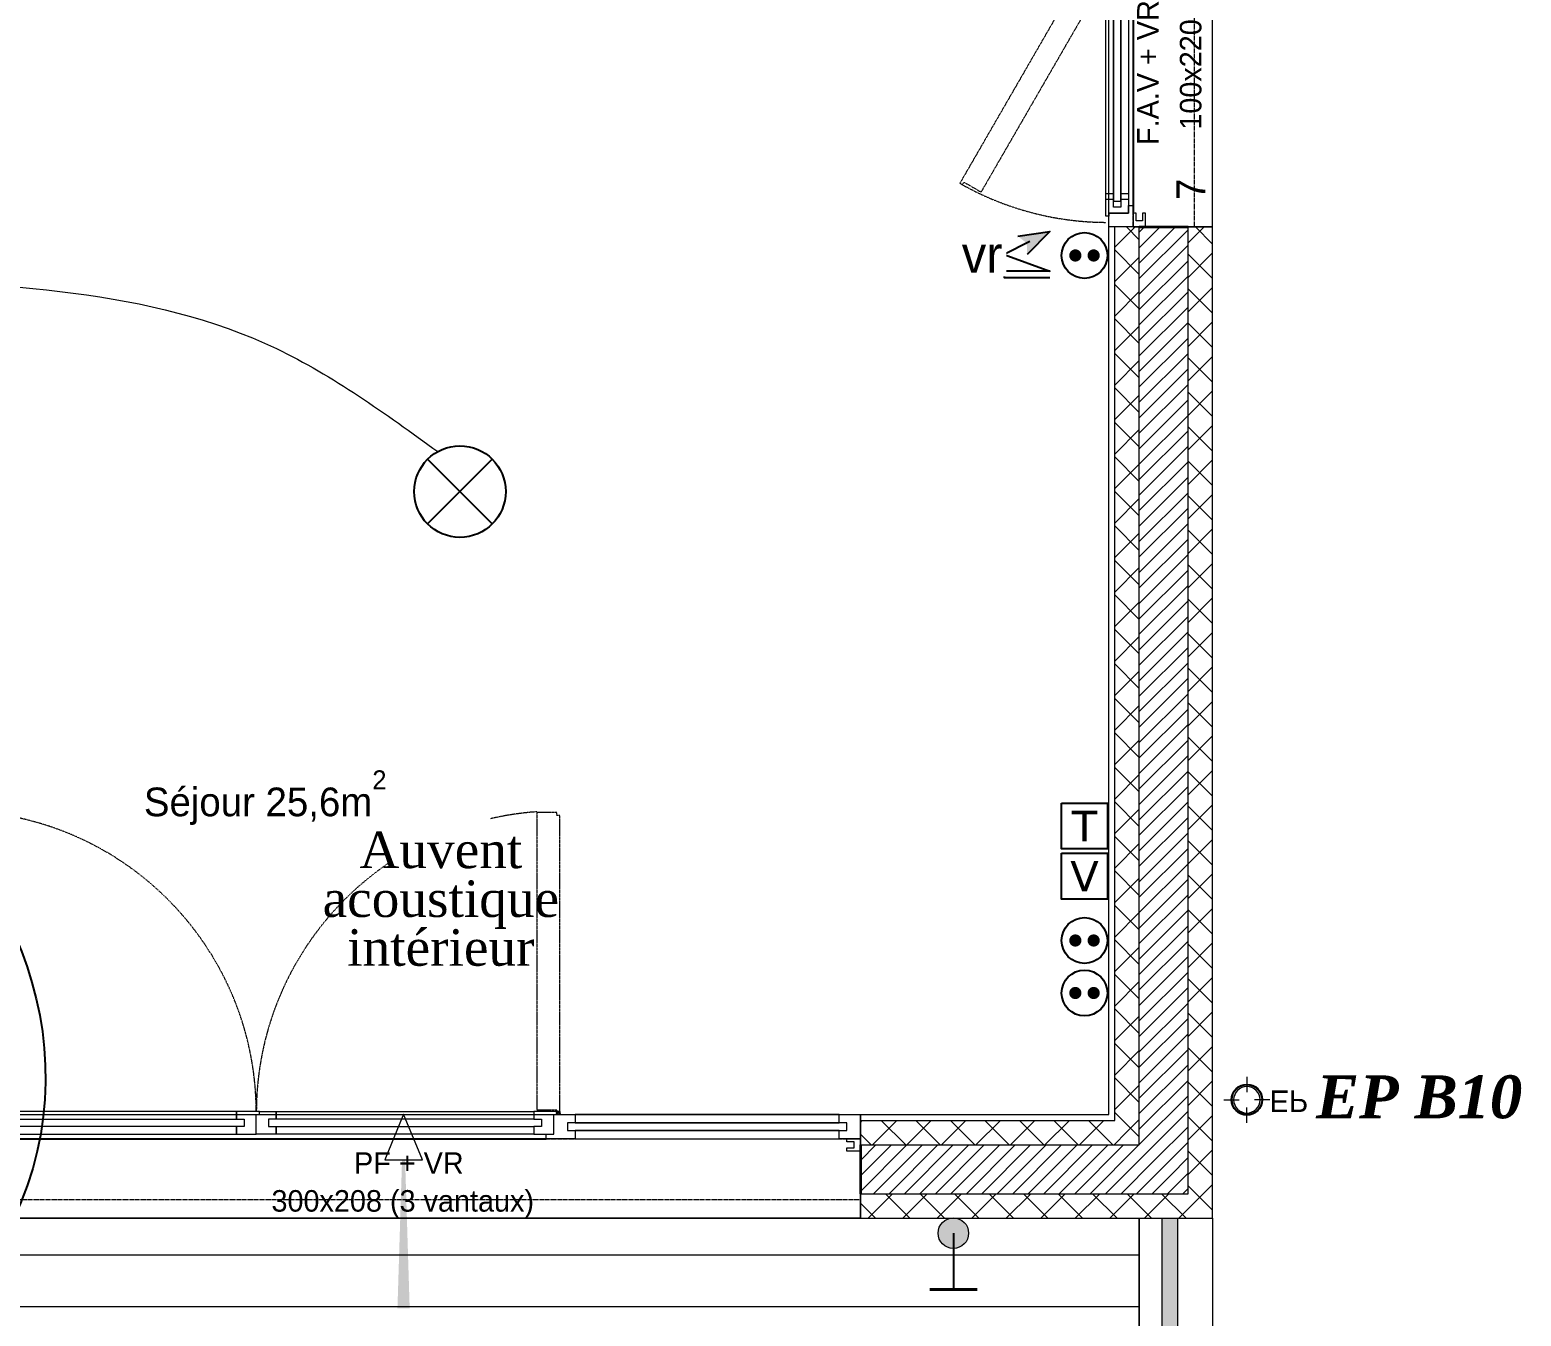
# Model space of a CAD drawing. Header units: centimetres. Extents: x 2191 to 12545, y -680 to 18662.
# Drawn here: x 10949.7 to 11438.5, y 8294.3 to 8716.1 of the extents above; entities that cross this region are included whole.
import ezdxf

# ---------------------------------------------------------------- set-up
doc = ezdxf.new("R2010")
doc.units = ezdxf.units.CM
for name, pattern in [('Style de ligne -11', [0.347222, 0.20828, -0.138942]), ('Style de ligne -12', [0.164042, 0.054681, -0.109361]), ('Style de ligne -13', [0.147638, 0.098425, -0.049213]), ('Style de ligne -14', [0.147638, 0.098425, -0.049213]), ('Style de ligne -17', [0.347222, 0.20828, -0.138942]), ('Style de ligne -18', [0.164042, 0.054681, -0.109361])]:
    doc.linetypes.add(name, pattern=pattern)
for name, color, linetype in [('B Aménagement intérieur', 252, 'Continuous'), ('B GÈnÈral_Hatch', 252, 'Continuous'), ('B Général', 252, 'Continuous'), ('C ANNOTATIONS-prestations', 252, 'Continuous'), ('C ANNOTATIONS-texte', 252, 'Continuous'), ('D SURFACES-shab', 252, 'Continuous'), ('Général', 252, 'Continuous'), ('prlm-EAU-EF', 161, 'Continuous'), ('prlm-EAU-EPEXT', 145, 'Continuous'), ('prlm-VMC', 93, 'Continuous')]:
    doc.layers.add(name, color=color, linetype=linetype)
doc.layers.add('prlm-ELEC-CFA', color=1, linetype='Continuous', lineweight=25)
doc.layers.add('prlm-ELEC-CFO', color=1, linetype='Continuous', lineweight=25)
doc.styles.add('Eurostile', font='Eurosti.TTF')
doc.styles.add('Eurostile (bold)', font='Eurostib.TTF')
doc.styles.add('prlm-eau-ep', font='timesbi.ttf', dxfattribs={"height": 18})
doc.styles.add('prlm-elec-cfo', font='comic.ttf', dxfattribs={"height": 12})
doc.styles.add('prlm-vmc', font='pala.ttf', dxfattribs={"height": 14})
doc.styles.get("Standard").update_dxf_attribs({"font": 'isocp.shx', "height": 15})
doc.styles.add('Times New Roman (bold italic)', font='timesbi.ttf')
pattern_1 = [(45, (-631.1073, 4809.0284), (2.4253472, -2.6458333), [])]

# ---------------------------------------------------------------- blocks, each defined once
blk = doc.blocks.new('Groupe-137-1')
at = {"layer": 'D SURFACES-shab', "lineweight": 18, "flags": 128}
blk.add_lwpolyline([(11530.04, 3583.39), (11530.04, 3551.39), (11934.47, 3551.39), (11934.45, 4128.41), (11653.04, 4128.41), (11653.04, 4068.41), (11581.04, 4068.41), (11581.04, 4128.41), (11449.45, 4128.41), (11449.45, 3841.41), (11513.76, 3841.41), (11513.76, 3583.39)], close=True, dxfattribs=at)
at = {"layer": 'C ANNOTATIONS-texte', "insert": (11618.2, 3664.23), "char_height": 9.412, "width": 107.804, "attachment_point": 1, "line_spacing_factor": 0.894142, "style": 'Eurostile'}
blk.add_mtext('Séjour 25,6m{\\H0.6667x;\\S2^ ;}', dxfattribs=at)
blk = doc.blocks.new('Groupe-140-1')
at = {"layer": 'B GÈnÈral_Hatch', "linetype": 'Continuous', "lineweight": 0, "true_color": 0x999999}
h = blk.add_hatch(color=253, dxfattribs=at)
h.paths.add_polyline_path([(11956.95, 2325.99), (10833.89, 2325.99), (10833.89, 3517.39), (10838.89, 3517.39), (10838.89, 3009.73), (11951.95, 3009.69), (11951.95, 3517.39), (11956.95, 3517.39)])
h.paths.add_polyline_path([(11951.95, 3004.69), (10838.89, 3004.72), (10838.89, 2330.99), (11951.95, 2330.99)])
at = {"layer": 'B Général', "color": 7, "linetype": 'Continuous', "lineweight": 5, "flags": 128}
for points in [[(10820.39, 3517.39), (10844.39, 3517.39), (10844.39, 3017.39), (11944.45, 3017.39), (11944.45, 3517.39), (11968.45, 3517.39), (11968.45, 2312.49), (10820.39, 2312.49)], [(11956.95, 2325.99), (10833.89, 2325.99), (10833.89, 3517.39), (10838.89, 3517.39), (10838.89, 3009.73), (11951.95, 3009.69), (11951.95, 3517.39), (11956.95, 3517.39)]]:
    blk.add_lwpolyline(points, close=True, dxfattribs=at)
blk = doc.blocks.new('F 100x220 (all. vitrée fixe) + VR')
at = {"layer": 'B Général', "color": 7, "linetype": 'Continuous', "lineweight": 35}
for p, q in [((-50, 7), (-50, -9)), ((50, 7), (50, -9))]:
    blk.add_line(p, q, dxfattribs=at)
at = {"layer": 'B Général'}
blk.add_line((45, 9), (-45, 9), dxfattribs=at)
at = {"layer": 'B Général', "color": 7, "linetype": 'Style de ligne -14', "lineweight": 5, "flags": 128}
blk.add_lwpolyline([(-35.69, 65.82), (-36.19, 64.95), (-35.32, 64.45), (-38.57, 58.82), (42.63, 11.94), (45.88, 17.57), (46.75, 17.07), (47.25, 17.93)], close=True, dxfattribs=at)
at = {"layer": 'B Général', "lineweight": 5, "flags": 128}
for points in [[(-43, 10.5), (-43, 9), (-50, 9), (-50, 17), (-45.5, 17), (-45.5, 10.5)], [(-43.5, 15.5), (43.5, 15.5), (43.5, 13), (-43.5, 13)], [(-41, 18), (41, 18), (41, 15.5), (-41, 15.5)], [(43, 10.5), (43, 9), (50, 9), (50, 17), (45.5, 17), (45.5, 10.5)], [(-41, 13), (41, 13), (41, 10.5), (-41, 10.5)], [(-50, 9), (-50, 5), (-45.5, 5), (-45.5, 6), (-48, 6), (-48, 8), (-45.5, 8), (-45.5, 9)], [(50, 9), (50, 5), (45.5, 5), (45.5, 6), (48, 6), (48, 8), (45.5, 8), (45.5, 9)]]:
    blk.add_lwpolyline(points, close=True, dxfattribs=at)
at = {"layer": 'B Général', "color": 7, "linetype": 'Continuous', "lineweight": 5, "flags": 128}
for points in [[(-39, 15.5), (-41.5, 15.5), (-41.5, 13), (-39, 13), (-39, 10.5), (-45.5, 10.5), (-45.5, 17), (-46.5, 17), (-46.5, 18), (-39, 18)], [(39, 15.5), (41.5, 15.5), (41.5, 13), (39, 13), (39, 10.5), (45.5, 10.5), (45.5, 17), (46.5, 17), (46.5, 18), (39, 18)]]:
    blk.add_lwpolyline(points, close=True, dxfattribs=at)
at = {"layer": 'B Général', "color": 7, "linetype": 'Style de ligne -17', "lineweight": 5, "flags": 128}
blk.add_lwpolyline([(-50, 9), (50, 9), (50, -11), (-50, -11)], close=True, dxfattribs=at)
at = {"layer": 'B Général', "lineweight": 13, "flags": 128}
blk.add_lwpolyline([(-50, -9), (-50, -17), (50, -17), (50, -9)], dxfattribs=at)
at = {"layer": 'B Général'}
blk.add_circle((47, 17.5), 0.5, dxfattribs=at)
at = {"layer": 'B Général', "color": 7, "linetype": 'Style de ligne -18', "lineweight": 5}
blk.add_arc((49, 17.5), 97.5, 150.2938, 179.7062, dxfattribs=at)
at = {"layer": 'B Général', "color": 7, "insert": (-23.11, 7.7), "char_height": 7.059, "attachment_point": 1, "line_spacing_factor": 0.894142, "style": 'Eurostile'}
blk.add_mtext('F.A.V + VR', dxfattribs=at)
at = {"layer": 'C ANNOTATIONS-prestations', "insert": (-41.15, -5.19), "char_height": 9.41, "attachment_point": 1, "rotation": 360, "line_spacing_factor": 0.894142, "style": 'Eurostile (bold)'}
blk.add_mtext('7', dxfattribs=at)
at = {"layer": 'C ANNOTATIONS-prestations', "insert": (0, -6.3), "char_height": 7.059, "width": 100, "attachment_point": 2, "rotation": 360, "line_spacing_factor": 0.894142, "style": 'Eurostile'}
blk.add_mtext('100x220', dxfattribs=at)
blk = doc.blocks.new('PF 300.208 + VR (3 vantaux)')
at = {"layer": 'B Général', "color": 7, "linetype": 'Continuous', "lineweight": 13}
for p, q in [((-150, 7), (-150, 17)), ((150, 7), (150, 17))]:
    blk.add_line(p, q, dxfattribs=at)
at = {"layer": 'B Général', "color": 7, "linetype": 'Continuous', "lineweight": 35}
for p, q in [((-150, 7), (-150, -9)), ((150, 7), (150, -9))]:
    blk.add_line(p, q, dxfattribs=at)
at = {"layer": 'B Général'}
blk.add_line((-143, 9), (47, 9), dxfattribs=at)
at = {"layer": 'B Général', "color": 7, "linetype": 'Style de ligne -13', "lineweight": 5, "flags": 128}
for points in [[(-147.5, 117), (-146.5, 117), (-146.5, 116), (-140, 116), (-140, 18.5), (-146.5, 18.5), (-146.5, 17.5), (-147.5, 17.5)], [(51.5, 115), (50.5, 115), (50.5, 116), (44, 116), (44, 18.5), (50.5, 18.5), (50.5, 17.5), (51.5, 17.5)]]:
    blk.add_lwpolyline(points, close=True, dxfattribs=at)
at = {"layer": 'B Général', "lineweight": 5, "flags": 128}
for points in [[(-143, 10.5), (-143, 9), (-150, 9), (-150, 17), (-145.5, 17), (-145.5, 10.5)], [(-54.5, 18), (-139, 18), (-139, 15.5), (-54.5, 15.5)], [(-41.5, 18), (43, 18), (43, 15.5), (-41.5, 15.5)], [(56.5, 17), (56.5, 14.25), (54, 14.25), (54, 11.75), (56.5, 11.75), (56.5, 9), (47, 9), (47, 10.5), (49.5, 10.5), (49.5, 17)], [(143, 17), (56.5, 17), (56.5, 14.25), (143, 14.25)], [(145.5, 14.25), (143, 14.25), (143, 17), (150, 17), (150, 9), (143, 9), (143, 11.75), (145.5, 11.75)], [(-54.5, 13), (-139, 13), (-139, 10.5), (-54.5, 10.5)], [(-41.5, 13), (43, 13), (43, 10.5), (-41.5, 10.5)], [(145.5, 14.25), (54, 14.25), (54, 11.75), (145.5, 11.75)], [(143, 11.75), (56.5, 11.75), (56.5, 9), (143, 9)], [(-150, 9), (-150, 5), (-145.5, 5), (-145.5, 6), (-148, 6), (-148, 8), (-145.5, 8), (-145.5, 9)], [(150, 9), (150, 5), (145.5, 5), (145.5, 6), (148, 6), (148, 8), (145.5, 8), (145.5, 9)]]:
    blk.add_lwpolyline(points, close=True, dxfattribs=at)
at = {"layer": 'B Général', "color": 7, "linetype": 'Continuous', "lineweight": 5, "flags": 128}
for points in [[(-139, 15.5), (-141.5, 15.5), (-141.5, 13), (-139, 13), (-139, 10.5), (-145.5, 10.5), (-145.5, 17), (-146.5, 17), (-146.5, 18), (-139, 18)], [(-54.5, 15.5), (-52, 15.5), (-52, 13), (-54.5, 13), (-54.5, 10.5), (-48, 10.5), (-48, 17), (-47, 17), (-47, 18), (-54.5, 18)], [(-41.5, 15.5), (-44, 15.5), (-44, 13), (-41.5, 13), (-41.5, 10.5), (-48, 10.5), (-48, 17), (-47, 17), (-47, 18), (-41.5, 18)], [(43, 15.5), (45.5, 15.5), (45.5, 13), (43, 13), (43, 10.5), (49.5, 10.5), (49.5, 17), (50.5, 17), (50.5, 18), (43, 18)]]:
    blk.add_lwpolyline(points, close=True, dxfattribs=at)
at = {"layer": 'B Général', "color": 7, "linetype": 'Style de ligne -11', "lineweight": 5, "flags": 128}
blk.add_lwpolyline([(-150, 9), (150, 9), (150, -11), (-150, -11)], close=True, dxfattribs=at)
at = {"layer": 'B Général', "lineweight": 13, "flags": 128}
blk.add_lwpolyline([(150, -9), (150, -17), (-150, -17), (-150, -9)], dxfattribs=at)
at = {"layer": 'B Général'}
for centre in [(-147, 17.5), (51, 17.5)]:
    blk.add_circle(centre, 0.5, dxfattribs=at)
at = {"layer": 'B Général', "color": 7, "linetype": 'Style de ligne -12', "lineweight": 5}
for centre, start, end in [((-147, 17.5), 0.2938, 90.2879), ((51, 17.5), 94.0649, 179.7062)]:
    blk.add_arc(centre, 99, start, end, dxfattribs=at)
at = {"layer": 'B Général', "insert": (2, 4.58), "char_height": 7.059, "attachment_point": 2, "rotation": 360, "line_spacing_factor": 0.894142, "style": 'Eurostile'}
blk.add_mtext('PF + VR', dxfattribs=at)
at = {"layer": 'C ANNOTATIONS-prestations', "rotation": 360, "line_spacing_factor": 0.894142}
for s, insert, char_height, attachment_point, style in [('6', (-141.14, -4.77), 9.41, 1, 'Eurostile (bold)'), ('300x208 (3 vantaux) ', (0, -7.82), 7.059, 2, 'Eurostile')]:
    blk.add_mtext(s, dxfattribs=dict(at, insert=insert, char_height=char_height, attachment_point=attachment_point, style=style))
blk = doc.blocks.new('EP')
at = {"layer": 'B GÈnÈral_Hatch', "linetype": 'Continuous', "lineweight": 0}
h = blk.add_hatch(color=7, dxfattribs=at)
edge = h.paths.add_edge_path()
edge.add_arc((0, 0), 5, 0, 180, ccw=False)
edge.add_arc((0, 0), 5, 180, 360, ccw=False)
edge = h.paths.add_edge_path()
edge.add_arc((0, 0), 4.33, 0, 180, ccw=False)
edge.add_arc((0, 0), 4.33, 180, 360, ccw=False)
at = {"layer": 'B Général', "color": 7, "linetype": 'Continuous', "lineweight": 5}
for p, q in [((0, 7.5), (0, 2.5)), ((-7.5, 0), (-2.5, 0)), ((7.5, 0), (2.5, 0)), ((0, -7.5), (0, -2.5))]:
    blk.add_line(p, q, dxfattribs=at)
at = {"layer": 'B Général', "color": 7, "linetype": 'Continuous', "lineweight": 5, "flags": 128}
for points in [[(-5, 0, -1), (5, 0, -1)], [(-4.33, 0, -1), (4.33, 0, -1)]]:
    blk.add_lwpolyline(points, format="xyb", close=True, dxfattribs=at)
at = {"layer": 'C ANNOTATIONS-prestations', "insert": (7.5, 3.99), "char_height": 7.059, "attachment_point": 1, "line_spacing_factor": 0.894142, "style": 'Eurostile'}
blk.add_mtext('EP', dxfattribs=at)
blk = doc.blocks.new('xi.epext')
at = {"layer": 'prlm-EAU-EPEXT', "color": 0, "linetype": 'ByBlock', "lineweight": -2}
blk.add_circle((0, 0), 5, dxfattribs=at)
blk = doc.blocks.new('Groupe-163-1')
at = {"layer": 'prlm-EAU-EPEXT'}
blk.add_blockref('xi.epext', (11979.7, 3556.18), dxfattribs=at)
at = {"layer": 'prlm-EAU-EPEXT', "insert": (12002.39, 3564.12), "char_height": 13.989, "width": 86.1947, "attachment_point": 1, "line_spacing_factor": 1.004802, "style": 'Times New Roman (bold italic)'}
blk.add_mtext('EP B10', dxfattribs=at)
blk = doc.blocks.new('xi.EA')
at = {"layer": 'prlm-VMC', "color": 0, "linetype": 'ByBlock', "lineweight": 5, "flags": 128}
blk.add_lwpolyline([(-6.17, -15), (6.17, -15), (0, 0)], close=True, dxfattribs=at)
at = {"layer": 'prlm-VMC', "color": 0, "linetype": 'ByBlock', "lineweight": -2, "flags": 128}
blk.add_lwpolyline([(0, -15, 1, 4, 0), (0, -63.63, 1, 1, 0)], format="xyseb", dxfattribs=at)
at = {"layer": 'prlm-VMC', "color": 0, "linetype": 'ByBlock', "lineweight": 5}
blk.add_solid([(0, 0), (6.17, -15), (-6.17, -15), (0, 0)], dxfattribs=at)
blk = doc.blocks.new('xi.RP')
at = {"layer": 'prlm-EAU-EF', "lineweight": 5}
h = blk.add_hatch(color=0, dxfattribs=at)
edge = h.paths.add_edge_path()
edge.add_arc((0, 5), 5, 0, 360)
at = {"layer": 'prlm-EAU-EF', "color": 0, "const_width": 1, "flags": 128}
blk.add_lwpolyline([(-7.82, 23.46), (7.82, 23.46)], dxfattribs=at)
at = {"layer": 'prlm-EAU-EF', "color": 0, "flags": 128}
blk.add_lwpolyline([(0, 5), (0, 23.46)], dxfattribs=at)
at = {"layer": 'prlm-EAU-EF', "color": 0, "lineweight": 5}
blk.add_circle((0, 5), 5, dxfattribs=at)
blk = doc.blocks.new('xi.PTCE')
at = {"layer": 'prlm-ELEC-CFO', "color": 0}
for points in [[(-10.61, 10.61), (10.61, -10.61)], [(10.61, 10.61), (-10.61, -10.61)]]:
    blk.add_lwpolyline(points, dxfattribs=at)
at = {"layer": 'prlm-ELEC-CFO', "color": 0, "linetype": 'ByBlock'}
blk.add_circle((0, 0), 15, dxfattribs=at)
blk = doc.blocks.new('xi.PC')
at = {"color": 0, "lineweight": 5}
blk.add_wipeout([(-7.5, -7.5), (7.5, -7.5), (7.5, 7.5), (-7.5, 7.5)], dxfattribs=at).dxf.layer = 'prlm-ELEC-CFO'
at = {"layer": 'prlm-ELEC-CFO', "color": 0, "linetype": 'ByBlock', "lineweight": 5, "const_width": 2}
for points in [[(-4, 0, 1), (-2, 0, 1)], [(2, 0, 1), (4, 0, 1)]]:
    blk.add_lwpolyline(points, format="xyb", close=True, dxfattribs=at)
at = {"layer": 'prlm-ELEC-CFO', "color": 0, "linetype": 'ByBlock', "lineweight": -2}
blk.add_circle((0, 0), 7.5, dxfattribs=at)
blk = doc.blocks.new('xi.TV')
at = {"layer": 'prlm-ELEC-CFA', "color": 0, "linetype": 'ByBlock', "lineweight": -2, "flags": 128}
blk.add_lwpolyline([(-7.5, 7.5), (7.5, 7.5), (7.5, -7.5), (-7.5, -7.5)], close=True, dxfattribs=at)
at = {"layer": 'prlm-ELEC-CFA', "color": 0, "linetype": 'ByBlock', "insert": (0, 0), "char_height": 10, "width": 11.36, "attachment_point": 5}
blk.add_mtext('{\\fVerdana|b0|i0|c0|p34;V}', dxfattribs=at)
blk = doc.blocks.new('xi.TEL')
at = {"layer": 'prlm-ELEC-CFA', "color": 0, "linetype": 'ByBlock', "lineweight": -2, "flags": 128}
blk.add_lwpolyline([(-7.5, 7.5), (7.5, 7.5), (7.5, -7.5), (-7.5, -7.5)], close=True, dxfattribs=at)
at = {"layer": 'prlm-ELEC-CFA', "color": 0, "linetype": 'ByBlock', "insert": (0, 0), "char_height": 10, "width": 11.36, "attachment_point": 5}
blk.add_mtext('{\\fVerdana|b0|i0|c0|p34;T}', dxfattribs=at)
blk = doc.blocks.new('xi.VR')
at = {"layer": 'prlm-ELEC-CFO', "lineweight": 5}
blk.add_hatch(color=0, dxfattribs=at).paths.add_polyline_path([(-3, 6), (-0.1, 3.7), (0, 0), (7.5, 7.5)])
at = {"layer": 'prlm-ELEC-CFO', "color": 0}
for points in [[(-3, 6), (7.5, 7.5), (0, 0)], [(0.95, 4.23), (-7.5, 0), (7.5, -5.5), (-7.5, -5.5), (-7.5, -7.5), (7.5, -7.5)]]:
    blk.add_lwpolyline(points, dxfattribs=at)

msp = doc.modelspace()

# ---------------------------------------------------------------- hatches: boundary and pattern name
at = {"layer": 'B GÈnÈral_Hatch', "linetype": 'Continuous', "lineweight": 5, "true_color": 0x808080}
h = msp.add_hatch(dxfattribs=at)
h.set_pattern_fill('02_ISOLANT', color=8, angle=90, style=0, pattern_type=2)
h.set_pattern_definition([(135, (-631.107, 4809.0284), (-5.656854, -5.656854), []), (225, (-631.107, 4809.0284), (-5.656854, 5.656854), [])])
h.paths.add_polyline_path([(11305.34, 8358.42), (11313.34, 8350.42), (11313.34, 8651.46), (11305.34, 8651.46)])
at = {"layer": 'B GÈnÈral_Hatch', "linetype": 'Continuous', "lineweight": 5}
h = msp.add_hatch(dxfattribs=at)
h.set_pattern_fill('50_BETON', style=0, pattern_type=2)
h.set_pattern_definition(pattern_1)
h.paths.add_polyline_path([(11313.34, 8350.42), (11329.34, 8334.42), (11329.34, 8651.46), (11313.34, 8651.46)])
at = {"layer": 'B GÈnÈral_Hatch', "linetype": 'Continuous', "lineweight": 5, "true_color": 0x808080}
h = msp.add_hatch(dxfattribs=at)
h.set_pattern_fill('02_ISOLANT', color=8, angle=90, style=0, pattern_type=2)
h.set_pattern_definition([(135, (-631.107, 4809.0284), (-5.656854, -5.656854), []), (225, (-631.107, 4809.0284), (-5.656854, 5.656854), [])])
h.paths.add_polyline_path([(11329.34, 8334.42), (11337.34, 8326.42), (11337.34, 8651.46), (11329.34, 8651.46)])
h = msp.add_hatch(dxfattribs=at)
h.set_pattern_fill('02_ISOLANT', color=8, style=0, pattern_type=2)
h.set_pattern_definition([(45, (-631.107, 4809.0284), (-5.656854, 5.656854), []), (135, (-631.107, 4809.0284), (5.656854, 5.656854), [])])
h.paths.add_polyline_path([(11221.93, 8358.42), (11221.93, 8350.42), (11313.34, 8350.42), (11305.34, 8358.42)])
at = {"layer": 'B GÈnÈral_Hatch', "linetype": 'Continuous', "lineweight": 5}
h = msp.add_hatch(dxfattribs=at)
h.set_pattern_fill('50_BETON', style=0, pattern_type=2)
h.set_pattern_definition(pattern_1)
h.paths.add_polyline_path([(11221.93, 8350.42), (11221.93, 8334.42), (11329.34, 8334.42), (11313.34, 8350.42)])
at = {"layer": 'B GÈnÈral_Hatch', "linetype": 'Continuous', "lineweight": 5, "true_color": 0x808080}
h = msp.add_hatch(dxfattribs=at)
h.set_pattern_fill('02_ISOLANT', color=8, style=0, pattern_type=2)
h.set_pattern_definition([(45, (-631.107, 4809.0284), (-5.656854, 5.656854), []), (135, (-631.107, 4809.0284), (5.656854, 5.656854), [])])
h.paths.add_polyline_path([(11221.93, 8334.42), (11221.93, 8326.42), (11337.34, 8326.42), (11329.34, 8334.42)])
at = {"layer": 'B GÈnÈral_Hatch', "linetype": 'Continuous', "lineweight": 5, "true_color": 0x444444}
h = msp.add_hatch(dxfattribs=at)
h.set_pattern_fill('H_BARDAGE V 150', color=250, angle=90, style=0, pattern_type=2)
h.set_pattern_definition([(180, (10763.31, 8076.417), (1e-15, 17), [])])
h.paths.add_polyline_path([(10213.28, 8326.42), (11313.34, 8326.42), (11313.34, 7826.42), (10213.28, 7826.42)])

# ---------------------------------------------------------------- linework, layer by layer
at = {"layer": 'B Général', "color": 7, "linetype": 'Continuous', "lineweight": 5}
for p, q in [((11303.34, 8360.42), (11303.34, 8651.46)), ((11305.34, 8358.42), (11305.34, 8651.46)), ((11305.34, 8358.42), (11305.34, 8651.46)), ((11313.34, 8350.42), (11313.34, 8651.46)), ((11329.34, 8334.42), (11329.34, 8651.46)), ((11337.34, 8326.42), (11337.34, 8651.46)), ((11221.93, 8360.42), (11303.34, 8360.42)), ((11221.93, 8358.42), (11305.34, 8358.42)), ((11221.93, 8358.42), (11305.34, 8358.42)), ((11221.93, 8350.42), (11313.34, 8350.42)), ((11221.93, 8334.42), (11329.34, 8334.42)), ((11221.93, 8326.42), (11337.34, 8326.42))]:
    msp.add_line(p, q, dxfattribs=at)
at = {"layer": 'B Général', "color": 7, "linetype": 'Continuous', "lineweight": 13}
for p, q in [((11337.34, 8651.46), (11303.34, 8651.46)), ((11303.34, 8360.42), (11303.34, 8651.46)), ((11337.34, 8326.42), (11337.34, 8651.46)), ((11221.93, 8360.42), (11303.34, 8360.42)), ((11221.93, 8326.42), (11221.93, 8360.42)), ((11221.93, 8326.42), (11337.34, 8326.42))]:
    msp.add_line(p, q, dxfattribs=at)
at = {"layer": 'B Général', "color": 7, "linetype": 'Continuous', "lineweight": 18}
for p, q in [((11313.34, 8350.42), (11313.34, 8651.46)), ((11329.34, 8334.42), (11329.34, 8651.46)), ((11221.93, 8350.42), (11313.34, 8350.42)), ((11221.93, 8334.42), (11329.34, 8334.42))]:
    msp.add_line(p, q, dxfattribs=at)
at = {"layer": 'B Général', "color": 7, "linetype": 'Continuous', "lineweight": 5, "flags": 128}
msp.add_lwpolyline([(10213.28, 8326.42), (11313.34, 8326.42), (11313.34, 7826.42), (10213.28, 7826.42)], close=True, dxfattribs=at)
at = {"layer": 'prlm-ELEC-CFO', "lineweight": 13}
msp.add_spline([(10892.14, 8634.32), (11030.53, 8611.56), (11083.38, 8577.77)], degree=3, dxfattribs=at)
at = {"layer": 'prlm-ELEC-CFO'}
msp.add_spline([(10891.69, 8477.19), (10897.69, 8473.69), (10941.31, 8320.03), (10924.54, 8303.26), (10912.17, 8316.19)], degree=3, dxfattribs=at)

# ---------------------------------------------------------------- block references
at = {"layer": 'B Aménagement intérieur', "color": 7}
msp.add_blockref('Groupe-137-1', (-631.11, 4809.03), dxfattribs=at)
at = {"layer": 'B Général', "color": 7, "rotation": 90}
msp.add_blockref('F 100x220 (all. vitrée fixe) + VR', (11320.34, 8701.46), dxfattribs=at)
at = {"layer": 'B Général', "color": 7}
for name, p in [('PF 300.208 + VR (3 vantaux)', (11071.93, 8343.42)), ('Groupe-140-1', (-631.11, 4809.03))]:
    msp.add_blockref(name, p, dxfattribs=at)
at = {"layer": 'B Général', "color": 7, "xscale": -1, "rotation": 180}
msp.add_blockref('EP', (11348.59, 8365.21), dxfattribs=at)
at = {"layer": 'Général', "color": 7}
msp.add_blockref('Groupe-163-1', (-631.11, 4809.03), dxfattribs=at)
at = {"layer": 'prlm-EAU-EF', "rotation": 180}
msp.add_blockref('xi.RP', (11252.4, 8326.48), dxfattribs=at)
at = {"layer": 'prlm-EAU-EPEXT'}
msp.add_blockref('xi.epext', (11348.63, 8365.28), dxfattribs=at)
at = {"layer": 'prlm-ELEC-CFA'}
for name, p in [('xi.TEL', (11295.38, 8455.02)), ('xi.TV', (11295.38, 8438.56))]:
    msp.add_blockref(name, p, dxfattribs=at)
at = {"layer": 'prlm-ELEC-CFO'}
for name, p in [('xi.VR', (11276.56, 8642.42)), ('xi.PTCE', (11090.68, 8564.67))]:
    msp.add_blockref(name, p, dxfattribs=at)
at = {"layer": 'prlm-VMC'}
msp.add_blockref('xi.EA', (11072.2, 8360.48), dxfattribs=at)

# ---------------------------------------------------------------- texts
at = {"layer": 'prlm-EAU-EPEXT', "insert": (11371.32, 8373.23), "char_height": 14, "width": 86.1947, "attachment_point": 1, "style": 'prlm-eau-ep'}
msp.add_mtext('EP B10', dxfattribs=at)

# ---------------------------------------------------------------- next in the draw order: block references
at = {"layer": 'prlm-ELEC-CFO'}
for p in [(11295.38, 8642.1), (11295.38, 8400.24)]:
    msp.add_blockref('xi.PC', p, dxfattribs=at)

# ---------------------------------------------------------------- next in the draw order: texts
at = {"layer": 'prlm-ELEC-CFO', "lineweight": 20, "insert": (11261.84, 8642.42), "char_height": 12, "attachment_point": 5, "line_spacing_factor": 0.8, "style": 'prlm-elec-cfo', "bg_fill": 3, "box_fill_scale": 1.1, "bg_fill_color": 256, "bg_fill_transparency": 0}
msp.add_mtext('vr', dxfattribs=at)
at = {"layer": 'prlm-VMC', "insert": (11084.42, 8431.09), "char_height": 12, "width": 20.51, "attachment_point": 5, "line_spacing_factor": 0.8, "style": 'prlm-vmc', "bg_fill": 2}
msp.add_mtext('Auvent acoustique intérieur', dxfattribs=at)

# ---------------------------------------------------------------- next in the draw order: block references
at = {"layer": 'prlm-ELEC-CFO'}
msp.add_blockref('xi.PC', (11295.38, 8417.46), dxfattribs=at)

doc.saveas('drawing.dxf')
